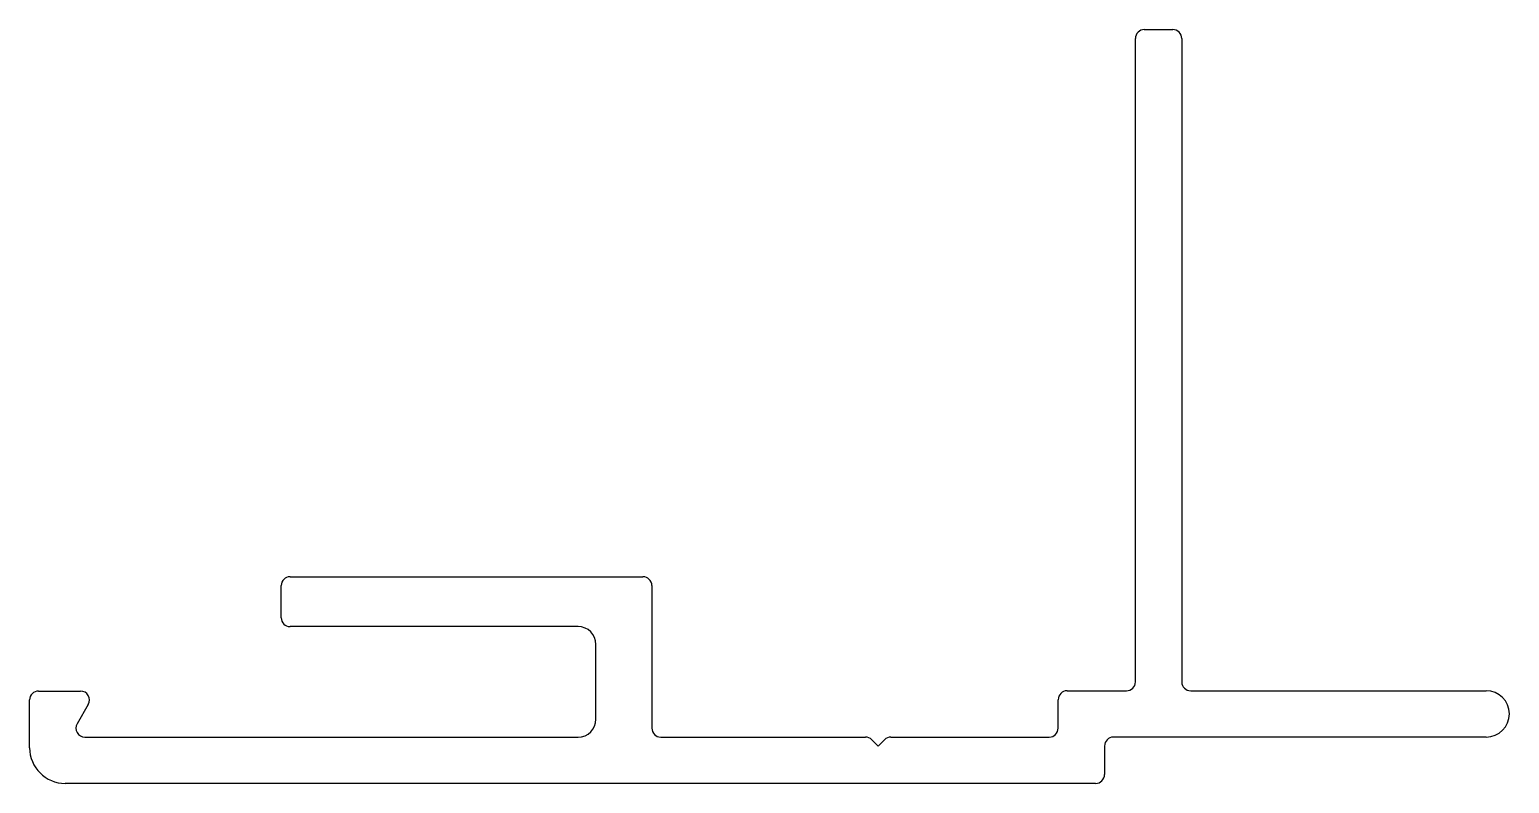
# Model space of a CAD drawing. Extents: x -18.1 to 23.4, y 1.6 to 22.8.
import ezdxf

# ---------------------------------------------------------------- set-up
doc = ezdxf.new("R2010")
doc.units = 0
doc.layers.add('-FRAME', color=152, linetype='CONTINUOUS')

msp = doc.modelspace()

# ---------------------------------------------------------------- linework, layer by layer
at = {"layer": '-FRAME', "color": 7}
for p, q in [((12.917, 4.461), (12.917, 22.518)), ((13.167, 22.769), (13.968, 22.769)), ((14.218, 22.518), (14.218, 4.461)), ((-11.05, 6.262), (-11.05, 7.162)), ((-10.8, 7.412), (-0.9, 7.412)), ((-0.65, 7.162), (-0.65, 3.161)), ((-2.72, 6.012), (-10.8, 6.012)), ((-2.22, 3.411), (-2.22, 5.512)), ((-17.858, 4.203), (-16.678, 4.203)), ((11, 4.211), (12.667, 4.211)), ((14.468, 4.211), (22.76, 4.211)), ((-18.108, 2.611), (-18.108, 3.953)), ((-16.462, 3.828), (-16.775, 3.286)), ((10.75, 3.161), (10.75, 3.961)), ((-16.558, 2.911), (-2.72, 2.911)), ((-0.4, 2.911), (5.346, 2.911)), ((6.054, 2.911), (10.5, 2.911)), ((22.76, 2.911), (12.3, 2.911)), ((5.523, 2.838), (5.7, 2.661)), ((5.7, 2.661), (5.877, 2.838)), ((12.05, 2.661), (12.05, 1.861)), ((11.8, 1.611), (-17.108, 1.611))]:
    msp.add_line(p, q, dxfattribs=at)
for centre, radius, start, end in [((13.167, 22.518), 0.25, 89.9998, 179.9999), ((13.968, 22.518), 0.25, 0.0001, 90.0002), ((-10.8, 7.162), 0.25, 90, 180), ((-0.9, 7.162), 0.25, 0, 90), ((-10.8, 6.262), 0.25, 180, 270), ((-2.72, 5.512), 0.5, 0, 90), ((-17.858, 3.953), 0.25, 90, 180), ((-16.678, 3.953), 0.25, 330, 90), ((11, 3.961), 0.25, 90, 180), ((12.667, 4.461), 0.25, 270.0895, 359.9629), ((14.468, 4.461), 0.25, 180.0371, 269.9105), ((22.76, 3.561), 0.65, 270, 90), ((-2.72, 3.411), 0.5, 270, 0), ((-16.558, 3.161), 0.25, 150, 270), ((-0.4, 3.161), 0.25, 180, 270), ((5.346, 2.661), 0.25, 45, 90), ((6.054, 2.661), 0.25, 90, 135), ((10.5, 3.161), 0.25, 270, 0), ((12.3, 2.661), 0.25, 90, 180), ((-17.108, 2.611), 1, 180, 270), ((11.8, 1.861), 0.25, 270, 0)]:
    msp.add_arc(centre, radius, start, end, dxfattribs=at)

doc.saveas('drawing.dxf')
